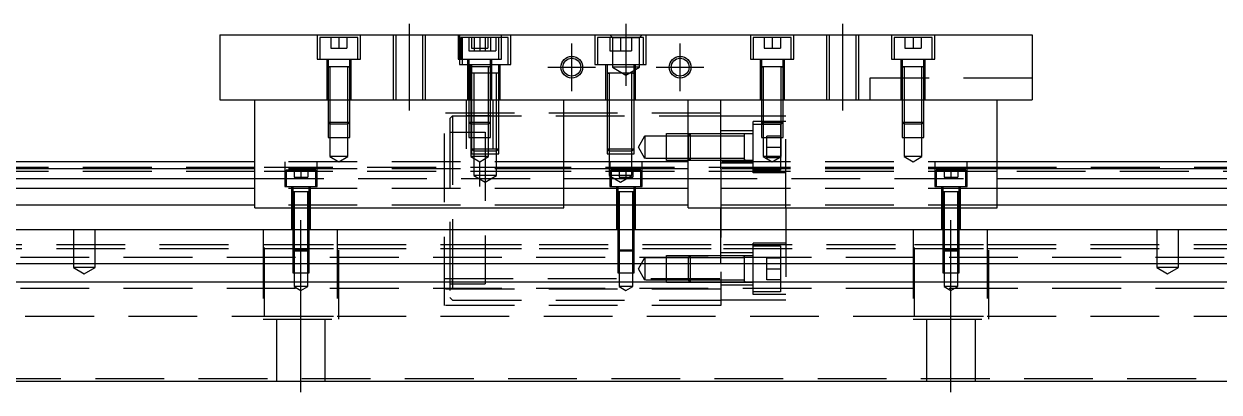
# Model space of a CAD drawing. Extents: x -12 to 853, y -279 to 102.
# Drawn here: x 208.9 to 429.5, y -239 to -171 of the extents above; entities that cross this region are included whole.
import ezdxf

# ---------------------------------------------------------------- set-up
doc = ezdxf.new("R2010")
doc.units = 0
doc.linetypes.add('CENTER', pattern=[50.8, 31.75, -6.35, 6.35, -6.35])
doc.linetypes.add('DASHED', pattern=[19.05, 12.7, -6.35])
doc.layers.get('0').update_dxf_attribs({"linetype": 'CONTINUOUS'})
doc.layers.add('CENTER', color=1, linetype='CENTER')

msp = doc.modelspace()

# ---------------------------------------------------------------- linework, layer by layer
at = {"color": 7, "linetype": 'CONTINUOUS'}
for p, q in [((245, -172.99), (395, -172.99)), ((245, -172.99), (245, -184.99)), ((395, -172.99), (395, -184.99)), ((245, -184.99), (395, -184.99)), ((251.5, -204.99), (251.5, -184.99)), ((308.5, -204.99), (308.5, -184.99)), ((331.5, -204.99), (331.5, -184.99)), ((388.5, -204.99), (388.5, -184.99)), ((251.5, -196.49), (0, -196.49)), ((251.5, -197.742272), (0, -197.742272)), ((331.5, -196.49), (308.5, -196.49)), ((331.5, -197.742272), (308.5, -197.742272)), ((640, -196.49), (388.5, -196.49)), ((640, -197.742272), (388.5, -197.742272)), ((0, -199.51668), (251.5, -199.51668)), ((308.5, -199.51668), (331.5, -199.51668)), ((388.5, -199.51668), (640, -199.51668)), ((251.5, -201.413076), (0, -201.413076)), ((331.5, -201.413076), (308.5, -201.413076)), ((640, -201.413076), (388.5, -201.413076)), ((251.5, -204.467372), (0, -204.467372)), ((251.5, -204.99), (308.5, -204.99)), ((331.5, -204.467372), (308.5, -204.467372)), ((331.5, -204.99), (388.5, -204.99)), ((640, -204.467372), (388.5, -204.467372)), ((0, -208.99), (640, -208.99)), ((640, -215.29), (0, -215.29)), ((640, -218.69), (0, -218.69)), ((0, -236.99), (640, -236.99))]:
    msp.add_line(p, q, dxfattribs=at)
at = {"color": 3, "linetype": 'DASHED'}
for p, q in [((263, -172.99), (263, -177.49)), ((270.5, -173.49), (263.5, -173.49)), ((263.5, -173.49), (263.5, -177.49)), ((265.5, -173.49), (265.5, -175.49)), ((267, -173.49), (267, -175.49)), ((268.5, -173.49), (268.5, -175.49)), ((270.5, -177.49), (270.5, -173.49)), ((271, -177.49), (271, -172.99)), ((277.000006, -172.99), (277.000006, -184.99)), ((277.5, -172.99), (277.5, -184.99)), ((282.5, -184.99), (282.5, -172.99)), ((282.999994, -184.99), (282.999994, -172.99)), ((289, -172.99), (289, -177.49)), ((289.25, -172.99), (289.25, -178.49)), ((296.5, -173.49), (289.5, -173.49)), ((289.5, -173.49), (289.5, -177.49)), ((298.25, -173.49), (289.75, -173.49)), ((289.75, -173.49), (289.75, -178.49)), ((291, -173.49), (291, -175.99)), ((291.5, -173.49), (291.5, -175.49)), ((292, -173.49), (292, -175.99)), ((293, -173.49), (293, -175.49)), ((294, -173.49), (294, -175.99)), ((294.5, -173.49), (294.5, -175.49)), ((295, -173.49), (295, -175.99)), ((296, -173.49), (296, -175.99)), ((296.5, -177.49), (296.5, -173.49)), ((297, -177.49), (297, -172.99)), ((298.25, -178.49), (298.25, -173.49)), ((298.75, -178.49), (298.75, -172.99)), ((314.25, -172.99), (314.25, -178.49)), ((323.25, -173.49), (314.75, -173.49)), ((314.75, -173.49), (314.75, -178.49)), ((317.5, -173.49), (317, -172.99)), ((317, -173.49), (317, -175.99)), ((317.5, -173.49), (317.5, -178.99)), ((317.5, -173.49), (322.5, -173.49)), ((319, -173.49), (319, -175.99)), ((320, -173.49), (320, -175.99)), ((321, -173.49), (321, -175.99)), ((322.5, -173.49), (323, -172.99)), ((322.5, -178.99), (322.5, -173.49)), ((323.25, -178.49), (323.25, -173.49)), ((323.75, -178.49), (323.75, -172.99)), ((343, -172.99), (343, -177.49)), ((350.5, -173.49), (343.5, -173.49)), ((343.5, -173.49), (343.5, -177.49)), ((345.5, -173.49), (345.5, -175.49)), ((347, -173.49), (347, -175.49)), ((348.5, -173.49), (348.5, -175.49)), ((350.5, -177.49), (350.5, -173.49)), ((351, -177.49), (351, -172.99)), ((357.000006, -172.99), (357.000006, -184.99)), ((357.5, -172.99), (357.5, -184.99)), ((362.5, -184.99), (362.5, -172.99)), ((362.999994, -184.99), (362.999994, -172.99)), ((369, -172.99), (369, -177.49)), ((376.5, -173.49), (369.5, -173.49)), ((369.5, -173.49), (369.5, -177.49)), ((371.5, -173.49), (371.5, -175.49)), ((373, -173.49), (373, -175.49)), ((374.5, -173.49), (374.5, -175.49)), ((376.5, -177.49), (376.5, -173.49)), ((377, -177.49), (377, -172.99)), ((265.5, -175.49), (267, -175.49)), ((267, -175.49), (268.5, -175.49)), ((291, -175.99), (293, -175.99)), ((291.5, -175.49), (293, -175.49)), ((292, -175.99), (294, -175.99)), ((293, -175.49), (294.5, -175.49)), ((293, -175.49), (293, -175.99)), ((293, -175.99), (295, -175.99)), ((294, -175.99), (296, -175.99)), ((317, -175.99), (319, -175.99)), ((319, -175.99), (321, -175.99)), ((345.5, -175.49), (347, -175.49)), ((347, -175.49), (348.5, -175.49)), ((371.5, -175.49), (373, -175.49)), ((373, -175.49), (374.5, -175.49)), ((263, -177.49), (271, -177.49)), ((264.75, -177.49), (264.75, -184.99)), ((265, -177.49), (265, -178.89)), ((269, -178.89), (269, -177.49)), ((269.25, -184.99), (269.25, -177.49)), ((289, -177.49), (297, -177.49)), ((289.25, -178.49), (298.75, -178.49)), ((290.75, -177.49), (290.75, -184.99)), ((291, -177.49), (291, -178.89)), ((291.25, -178.49), (291.25, -184.99)), ((291.5, -178.49), (291.5, -180.09)), ((295, -178.89), (295, -177.49)), ((295.25, -184.99), (295.25, -177.49)), ((296.5, -180.09), (296.5, -178.49)), ((296.75, -184.99), (296.75, -178.49)), ((314.25, -178.49), (323.75, -178.49)), ((316.25, -178.49), (316.25, -184.99)), ((316.5, -178.49), (316.5, -180.09)), ((321.5, -180.09), (321.5, -178.49)), ((321.75, -184.99), (321.75, -178.49)), ((343, -177.49), (351, -177.49)), ((344.75, -177.49), (344.75, -184.99)), ((345, -177.49), (345, -178.89)), ((349, -178.89), (349, -177.49)), ((349.25, -184.99), (349.25, -177.49)), ((369, -177.49), (377, -177.49)), ((370.75, -177.49), (370.75, -184.99)), ((371, -177.49), (371, -178.89)), ((375, -178.89), (375, -177.49)), ((375.25, -184.99), (375.25, -177.49)), ((265, -178.885), (265, -178.89)), ((265, -178.89), (265.216462, -178.89)), ((265.216708, -178.89), (265, -178.89)), ((265, -178.89), (265, -178.895)), ((265, -178.89), (265, -184.99)), ((268.783332, -178.89), (265.216708, -178.89)), ((265.35, -178.89), (265.35, -184.99)), ((268.65, -184.99), (268.65, -178.89)), ((269, -178.89), (268.783332, -178.89)), ((268.783538, -178.89), (269, -178.89)), ((269, -178.89), (269, -178.885)), ((269, -178.895), (269, -178.89)), ((269, -184.99), (269, -178.89)), ((291, -178.885), (291, -178.89)), ((291, -178.89), (291.216462, -178.89)), ((291.216708, -178.89), (291, -178.89)), ((291, -178.89), (291, -184.99)), ((291, -178.89), (291, -178.895)), ((294.783332, -178.89), (291.216708, -178.89)), ((291.35, -178.89), (291.35, -184.99)), ((291.757468, -180.09), (291.5, -180.09)), ((291.5, -180.09), (291.5, -184.99)), ((291.999654, -180.09), (291.757468, -180.09)), ((291.9, -180.09), (291.9, -184.99)), ((292.349616, -180.09), (291.999654, -180.09)), ((295.650424, -180.09), (292.349616, -180.09)), ((294.65, -184.99), (294.65, -178.89)), ((295, -178.89), (294.783332, -178.89)), ((294.783538, -178.89), (295, -178.89)), ((295, -178.89), (295, -178.885)), ((295, -184.99), (295, -178.89)), ((295, -178.895), (295, -178.89)), ((296.000386, -180.09), (295.650424, -180.09)), ((296.242552, -180.09), (296.000386, -180.09)), ((296.1, -184.99), (296.1, -180.09)), ((296.5, -180.09), (296.242552, -180.09)), ((296.5, -184.99), (296.5, -180.09)), ((316.5, -180.085), (316.5, -180.09)), ((316.5, -180.09), (316.757448, -180.09)), ((316.757468, -180.09), (316.5, -180.09)), ((316.5, -180.09), (316.5, -184.99)), ((316.5, -180.09), (316.5, -180.095)), ((321.242552, -180.09), (316.757468, -180.09)), ((316.9, -180.09), (316.9, -184.99)), ((322.5, -178.99), (317.5, -178.99)), ((317.5, -178.99), (320, -180.433376)), ((320, -180.433376), (322.5, -178.99)), ((320.5, -180.09), (320.5, -180.085)), ((320.5, -180.095), (320.5, -180.09)), ((321.1, -184.99), (321.1, -180.09)), ((321.5, -180.09), (321.242552, -180.09)), ((321.242602, -180.09), (321.5, -180.09)), ((321.5, -184.99), (321.5, -180.09)), ((345, -178.885), (345, -178.89)), ((345, -178.89), (345.216462, -178.89)), ((345.216708, -178.89), (345, -178.89)), ((345, -178.89), (345, -178.895)), ((345, -178.89), (345, -184.99)), ((348.783332, -178.89), (345.216708, -178.89)), ((345.35, -178.89), (345.35, -184.99)), ((348.65, -184.99), (348.65, -178.89)), ((349, -178.89), (348.783332, -178.89)), ((348.783538, -178.89), (349, -178.89)), ((349, -178.89), (349, -178.885)), ((349, -178.895), (349, -178.89)), ((349, -184.99), (349, -178.89)), ((371, -178.885), (371, -178.89)), ((371, -178.89), (371.216462, -178.89)), ((371.216708, -178.89), (371, -178.89)), ((371, -178.89), (371, -178.895)), ((371, -178.89), (371, -184.99)), ((374.783332, -178.89), (371.216708, -178.89)), ((371.35, -178.89), (371.35, -184.99)), ((374.65, -184.99), (374.65, -178.89)), ((375, -178.89), (374.783332, -178.89)), ((374.783538, -178.89), (375, -178.89)), ((375, -178.89), (375, -178.885)), ((375, -178.895), (375, -178.89)), ((375, -184.99), (375, -178.89)), ((375, -180.99), (365, -180.99)), ((365, -180.99), (365, -184.99)), ((395, -180.99), (375, -180.99)), ((265, -184.99), (265, -189.14)), ((265.000006, -184.99), (265.000006, -189.140006)), ((265.35, -184.99), (265.35, -189.49)), ((268.65, -189.49), (268.65, -184.99)), ((268.999994, -189.140006), (268.999994, -184.99)), ((269, -189.14), (269, -184.99)), ((286.5, -222.99), (286.5, -184.99)), ((290.500006, -184.99), (290.500002, -194.09)), ((291, -184.99), (291, -189.14)), ((291.000006, -184.99), (291.000002, -189.14)), ((291.35, -184.99), (291.35, -189.49)), ((291.5, -184.99), (291.5, -194.09)), ((291.9, -184.99), (291.9, -194.49)), ((294.65, -189.49), (294.65, -184.99)), ((294.999998, -189.14), (294.999994, -184.99)), ((295, -189.14), (295, -184.99)), ((295.499998, -194.09), (295.499994, -184.99)), ((296.1, -194.49), (296.1, -184.99)), ((296.5, -194.09), (296.5, -184.99)), ((316.5, -184.99), (316.5, -194.09)), ((316.500006, -184.99), (316.500002, -194.09)), ((316.9, -184.99), (316.9, -194.49)), ((321.1, -194.49), (321.1, -184.99)), ((321.499998, -194.09), (321.499994, -184.99)), ((321.5, -194.09), (321.5, -184.99)), ((337.5, -197.742272), (337.5, -184.99)), ((345, -184.99), (345, -189.14)), ((345.000006, -184.99), (345.000002, -189.14)), ((345.35, -184.99), (345.35, -189.49)), ((348.65, -189.49), (348.65, -184.99)), ((348.999998, -189.14), (348.999994, -184.99)), ((349, -189.14), (349, -184.99)), ((371, -184.99), (371, -189.14)), ((371.000006, -184.99), (371.000002, -189.14)), ((371.35, -184.99), (371.35, -189.49)), ((374.65, -189.49), (374.65, -184.99)), ((374.999998, -189.14), (374.999994, -184.99)), ((375, -189.14), (375, -184.99)), ((337.5, -187.49), (286.5, -187.49)), ((265, -189.14), (269, -189.14)), ((265, -189.14), (265.35, -189.49)), ((265.000006, -189.140006), (265.000006, -191.99)), ((268.65, -189.49), (265.35, -189.49)), ((265.35, -189.49), (265.35, -191.99)), ((268.65, -189.49), (269, -189.14)), ((268.65, -191.99), (268.65, -189.49)), ((268.999994, -191.99), (268.999994, -189.140006)), ((287.5, -188.49), (288, -187.99)), ((287.5, -188.49), (287.5, -221.49)), ((288, -187.99), (337.5, -187.99)), ((288, -187.99), (288, -221.99)), ((290.9, -187.99), (290.5, -187.99)), ((295.1, -187.99), (290.9, -187.99)), ((291, -189.14), (295, -189.14)), ((291, -189.14), (291.35, -189.49)), ((291.000002, -189.14), (291.000006, -191.99)), ((294.65, -189.49), (291.35, -189.49)), ((291.35, -189.49), (291.35, -191.99)), ((294.65, -189.49), (295, -189.14)), ((294.65, -191.99), (294.65, -189.49)), ((294.999994, -191.99), (294.999998, -189.14)), ((337.5, -187.99), (349.5, -187.99)), ((343.5, -198.490001), (343.5, -188.990001)), ((349.5, -188.990001), (343.5, -188.990001)), ((343.5, -189.49), (348.5, -189.49)), ((345, -189.14), (349, -189.14)), ((345, -189.14), (345.35, -189.49)), ((345.000002, -189.14), (345.000006, -191.99)), ((348.65, -189.49), (345.35, -189.49)), ((345.35, -189.49), (345.35, -191.99)), ((348.5, -189.49), (348.5, -197.99)), ((348.65, -189.49), (349, -189.14)), ((348.65, -191.99), (348.65, -189.49)), ((348.999994, -191.99), (348.999998, -189.14)), ((349.5, -204.99), (349.5, -187.99)), ((371, -189.14), (375, -189.14)), ((371, -189.14), (371.35, -189.49)), ((371.000002, -189.14), (371.000006, -191.99)), ((374.65, -189.49), (371.35, -189.49)), ((371.35, -189.49), (371.35, -191.99)), ((374.65, -189.49), (375, -189.14)), ((374.65, -191.99), (374.65, -189.49)), ((374.999994, -191.99), (374.999998, -189.14)), ((287.5, -190.99), (294, -190.99)), ((294, -190.99), (294, -218.99)), ((322.287565, -193.74), (323.500001, -191.64)), ((323.500001, -191.64), (323.500001, -195.84)), ((323.500001, -191.64), (329.4, -191.64)), ((327.5, -196.239995), (327.5, -191.240004)), ((327.5, -191.240004), (332.4, -191.240004)), ((329.4, -191.64), (332, -191.64)), ((331.499979, -191.64), (331.899979, -191.24)), ((331.499979, -191.64), (331.499979, -195.84)), ((331.899979, -196.24), (331.899979, -191.24)), ((332, -191.64), (341.9, -191.640001)), ((332.4, -191.240004), (343.5, -191.240004)), ((343.5, -190.740001), (337.5, -190.740001)), ((341.9, -196.24), (341.9, -191.24)), ((346, -195.74), (346, -191.74)), ((348.5, -191.74), (346, -191.74)), ((265.000006, -191.99), (268.999994, -191.99)), ((265.35, -191.99), (265.35, -195.49)), ((268.65, -195.49), (268.65, -191.99)), ((291.000006, -191.99), (294.999994, -191.99)), ((291.35, -191.99), (291.35, -195.49)), ((291.5, -194.09), (296.5, -194.09)), ((291.5, -194.09), (291.9, -194.49)), ((291.500002, -194.09), (291.500006, -194.99)), ((294.65, -195.49), (294.65, -191.99)), ((296.1, -194.49), (296.5, -194.09)), ((296.499994, -194.99), (296.499998, -194.09)), ((316.5, -194.09), (321.5, -194.09)), ((316.5, -194.09), (316.9, -194.49)), ((316.500002, -194.09), (316.500006, -194.99)), ((321.1, -194.49), (321.5, -194.09)), ((321.499994, -194.99), (321.499998, -194.09)), ((323.500001, -195.84), (322.287565, -193.74)), ((345.000006, -191.99), (348.999994, -191.99)), ((345.35, -191.99), (345.35, -195.49)), ((346, -193.74), (348.5, -193.74)), ((348.65, -195.49), (348.65, -191.99)), ((371.000006, -191.99), (374.999994, -191.99)), ((371.35, -191.99), (371.35, -195.49)), ((374.65, -195.49), (374.65, -191.99)), ((268.65, -195.49), (265.35, -195.49)), ((265.35, -195.49), (267, -196.442628)), ((267, -196.442628), (268.65, -195.49)), ((294.65, -195.49), (291.35, -195.49)), ((291.35, -195.49), (293, -196.442628)), ((291.500006, -194.99), (296.499994, -194.99)), ((296.1, -194.49), (291.9, -194.49)), ((291.9, -194.49), (291.9, -194.99)), ((291.9, -194.99), (291.9, -198.99)), ((293, -196.442628), (294.65, -195.49)), ((296.1, -194.99), (296.1, -194.49)), ((296.1, -198.99), (296.1, -194.99)), ((316.500006, -194.99), (321.499994, -194.99)), ((321.1, -194.49), (316.9, -194.49)), ((316.9, -194.49), (316.9, -194.99)), ((316.9, -194.99), (316.9, -198.99)), ((321.1, -194.99), (321.1, -194.49)), ((321.1, -198.99), (321.1, -194.99)), ((329.4, -195.84), (323.66115, -195.84)), ((332.4, -196.239994), (327.5, -196.239994)), ((332, -195.84), (329.4, -195.84)), ((331.899979, -196.24), (331.499979, -195.84)), ((341.9, -195.84), (332, -195.84)), ((343.5, -196.239994), (332.4, -196.239994)), ((341.9, -195.982602), (341.9, -196.24)), ((348.65, -195.49), (345.35, -195.49)), ((345.35, -195.49), (347, -196.442628)), ((348.5, -195.74), (346, -195.74)), ((347, -196.442628), (348.65, -195.49)), ((374.65, -195.49), (371.35, -195.49)), ((371.35, -195.49), (373, -196.442628)), ((373, -196.442628), (374.65, -195.49)), ((251.5, -197.49), (40.5, -197.49)), ((251.5, -198.24), (82.75, -198.24)), ((308.5, -196.49), (251.5, -196.49)), ((304, -197.49), (251.5, -197.49)), ((308.5, -197.742272), (251.5, -197.742272)), ((304, -198.24), (251.5, -198.24)), ((257, -196.49), (257, -200.99)), ((262.75, -197.99), (257.25, -197.99)), ((257.25, -197.99), (257.25, -200.99)), ((258.75, -197.99), (258.75, -199.29)), ((260, -197.99), (260, -199.29)), ((261.25, -197.99), (261.25, -199.29)), ((262.75, -200.99), (262.75, -197.99)), ((263, -200.99), (263, -196.49)), ((293, -200.99), (293, -196.49)), ((348, -197.49), (304, -197.49)), ((348, -198.24), (304, -198.24)), ((317, -196.49), (317, -200.99)), ((322.75, -197.99), (317.25, -197.99)), ((317.25, -197.99), (317.25, -200.99)), ((318.75, -197.99), (318.75, -199.29)), ((320, -197.99), (320, -199.29)), ((321.25, -197.99), (321.25, -199.29)), ((322.75, -200.99), (322.75, -197.99)), ((323, -200.99), (323, -196.49)), ((388.5, -196.49), (331.5, -196.49)), ((388.5, -197.742272), (331.5, -197.742272)), ((343.5, -196.740001), (337.5, -196.740001)), ((337.5, -197.742272), (337.5, -221.99)), ((348.5, -197.99), (343.5, -197.99)), ((349.5, -198.490001), (343.5, -198.490001)), ((388.5, -197.49), (348, -197.49)), ((388.5, -198.24), (348, -198.24)), ((377, -196.49), (377, -200.99)), ((382.75, -197.99), (377.25, -197.99)), ((377.25, -197.99), (377.25, -200.99)), ((378.75, -197.99), (378.75, -199.29)), ((380, -197.99), (380, -199.29)), ((381.25, -197.99), (381.25, -199.29)), ((382.75, -200.99), (382.75, -197.99)), ((383, -200.99), (383, -196.49)), ((590, -197.49), (388.5, -197.49)), ((557.25, -198.24), (388.5, -198.24)), ((251.5, -199.51668), (308.5, -199.51668)), ((258.75, -199.29), (260, -199.29)), ((260, -199.29), (261.25, -199.29)), ((296.1, -198.99), (291.9, -198.99)), ((291.9, -198.99), (294, -200.202436)), ((294, -200.202436), (296.1, -198.99)), ((321.1, -198.99), (316.9, -198.99)), ((316.9, -198.99), (319, -200.202436)), ((318.75, -199.29), (320, -199.29)), ((319, -200.202436), (321.1, -198.99)), ((320, -199.29), (321.25, -199.29)), ((331.5, -199.51668), (388.5, -199.51668)), ((378.75, -199.29), (380, -199.29)), ((380, -199.29), (381.25, -199.29)), ((308.5, -201.413076), (251.5, -201.413076)), ((257, -200.99), (263, -200.99)), ((258.25, -200.99), (258.25, -208.99)), ((258.5, -200.99), (258.5, -201.99)), ((258.5, -201.985), (258.5, -201.99)), ((258.624678, -201.99), (258.5, -201.99)), ((258.5, -201.99), (258.5, -208.99)), ((258.5, -201.99), (258.5, -201.995)), ((259.998804, -201.99), (258.624678, -201.99)), ((258.75, -201.99), (258.75, -208.99)), ((261.37533, -201.99), (259.998804, -201.99)), ((261.25, -208.99), (261.25, -201.99)), ((261.5, -201.99), (261.37533, -201.99)), ((261.5, -201.99), (261.5, -200.99)), ((261.5, -201.99), (261.5, -201.985)), ((261.5, -208.99), (261.5, -201.99)), ((261.5, -201.995), (261.5, -201.99)), ((261.75, -208.99), (261.75, -200.99)), ((317, -200.99), (323, -200.99)), ((318.25, -200.99), (318.25, -208.99)), ((318.5, -200.99), (318.5, -201.99)), ((318.5, -201.985), (318.5, -201.99)), ((318.624678, -201.99), (318.5, -201.99)), ((318.5, -201.99), (318.5, -208.99)), ((318.5, -201.99), (318.5, -201.995)), ((319.998804, -201.99), (318.624678, -201.99)), ((318.75, -201.99), (318.75, -208.99)), ((321.37533, -201.99), (319.998804, -201.99)), ((321.25, -208.99), (321.25, -201.99)), ((321.5, -201.99), (321.37533, -201.99)), ((321.5, -201.99), (321.5, -200.99)), ((321.5, -201.99), (321.5, -201.985)), ((321.5, -208.99), (321.5, -201.99)), ((321.5, -201.995), (321.5, -201.99)), ((321.75, -208.99), (321.75, -200.99)), ((388.5, -201.413076), (331.5, -201.413076)), ((377, -200.99), (383, -200.99)), ((378.25, -200.99), (378.25, -208.99)), ((378.5, -200.99), (378.5, -201.99)), ((378.5, -201.985), (378.5, -201.99)), ((378.624678, -201.99), (378.5, -201.99)), ((378.5, -201.99), (378.5, -208.99)), ((378.5, -201.99), (378.5, -201.995)), ((379.998804, -201.99), (378.624678, -201.99)), ((378.75, -201.99), (378.75, -208.99)), ((381.37533, -201.99), (379.998804, -201.99)), ((381.25, -208.99), (381.25, -201.99)), ((381.5, -201.99), (381.37533, -201.99)), ((381.5, -201.99), (381.5, -200.99)), ((381.5, -201.99), (381.5, -201.985)), ((381.5, -208.99), (381.5, -201.99)), ((381.5, -201.995), (381.5, -201.99)), ((381.75, -208.99), (381.75, -200.99)), ((308.5, -204.467372), (251.5, -204.467372)), ((388.5, -204.467372), (331.5, -204.467372)), ((337.5, -208.99), (337.5, -204.99)), ((349.5, -204.99), (349.5, -221.99)), ((218, -208.99), (218, -215.99)), ((222, -215.99), (222, -208.99)), ((253, -208.99), (253, -225.49)), ((253.291796, -224.99), (253.291796, -208.99)), ((258.5, -208.99), (258.5, -212.74)), ((258.500006, -208.99), (258.500002, -212.74)), ((258.75, -208.99), (258.75, -212.99)), ((261.25, -212.99), (261.25, -208.99)), ((261.499998, -212.74), (261.499994, -208.99)), ((261.5, -212.74), (261.5, -208.99)), ((266.708204, -208.99), (266.708204, -224.99)), ((267, -225.49), (267, -208.99)), ((318.5, -208.99), (318.5, -212.74)), ((318.500006, -208.99), (318.500002, -212.74)), ((318.75, -208.99), (318.75, -212.99)), ((321.25, -212.99), (321.25, -208.99)), ((321.499998, -212.74), (321.499994, -208.99)), ((321.5, -212.74), (321.5, -208.99)), ((337.5, -215.29), (337.5, -208.99)), ((373, -208.99), (373, -225.49)), ((373.291796, -224.99), (373.291796, -208.99)), ((378.5, -208.99), (378.5, -212.74)), ((378.500006, -208.99), (378.500002, -212.74)), ((378.75, -208.99), (378.75, -212.99)), ((381.25, -212.99), (381.25, -208.99)), ((381.499998, -212.74), (381.499994, -208.99)), ((381.5, -212.74), (381.5, -208.99)), ((386.708204, -208.99), (386.708204, -224.99)), ((387, -225.49), (387, -208.99)), ((418, -208.99), (418, -215.99)), ((422, -215.99), (422, -208.99)), ((81.5, -211.74), (253.291796, -211.74)), ((253.291796, -211.74), (266.708204, -211.74)), ((266.708204, -211.74), (288, -211.74)), ((288, -211.74), (304, -211.74)), ((304, -211.74), (338, -211.74)), ((338, -211.74), (373.291796, -211.74)), ((343.5, -220.990001), (343.5, -211.490001)), ((349.5, -211.490001), (343.5, -211.490001)), ((373.291796, -211.74), (386.708204, -211.74)), ((386.708204, -211.74), (558.5, -211.74)), ((81.5, -212.49), (253.291796, -212.49)), ((253.291796, -212.49), (266.708204, -212.49)), ((258.5, -212.74), (261.5, -212.74)), ((258.5, -212.74), (258.75, -212.99)), ((258.500002, -212.74), (258.500006, -215.29)), ((261.25, -212.99), (258.75, -212.99)), ((258.75, -212.99), (258.75, -216.99)), ((261.25, -212.99), (261.5, -212.74)), ((261.25, -216.99), (261.25, -212.99)), ((261.499994, -215.29), (261.499998, -212.74)), ((266.708204, -212.49), (288, -212.49)), ((288, -212.49), (304, -212.49)), ((304, -212.489994), (338, -212.489994)), ((304, -212.49), (338, -212.49)), ((318.5, -212.74), (321.5, -212.74)), ((318.5, -212.74), (318.75, -212.99)), ((318.500002, -212.74), (318.500006, -215.29)), ((321.25, -212.99), (318.75, -212.99)), ((318.75, -212.99), (318.75, -216.99)), ((321.25, -212.99), (321.5, -212.74)), ((321.25, -216.99), (321.25, -212.99)), ((321.499994, -215.29), (321.499998, -212.74)), ((327.5, -218.739995), (327.5, -213.740004)), ((327.5, -213.740004), (332.4, -213.740004)), ((331.499979, -214.14), (331.899979, -213.74)), ((331.899979, -218.74), (331.899979, -213.74)), ((332.4, -213.740004), (343.5, -213.740004)), ((343.5, -213.240001), (337.5, -213.240001)), ((338, -212.49), (373.291796, -212.49)), ((341.9, -218.74), (341.9, -213.74)), ((343.5, -211.99), (348.5, -211.99)), ((348.5, -211.99), (348.5, -220.49)), ((373.291796, -212.49), (386.708204, -212.49)), ((378.5, -212.74), (381.5, -212.74)), ((378.5, -212.74), (378.75, -212.99)), ((378.500002, -212.74), (378.500006, -215.29)), ((381.25, -212.99), (378.75, -212.99)), ((378.75, -212.99), (378.75, -216.99)), ((381.25, -212.99), (381.5, -212.74)), ((381.25, -216.99), (381.25, -212.99)), ((381.499994, -215.29), (381.499998, -212.74)), ((386.708204, -212.49), (558.5, -212.49)), ((640, -214.14), (0, -214.14)), ((222, -215.99), (218, -215.99)), ((218, -215.99), (220, -217.1447)), ((220, -217.1447), (222, -215.99)), ((258.500006, -215.29), (258.500006, -216.99)), ((261.499994, -216.99), (261.499994, -215.29)), ((318.500006, -215.29), (318.500006, -216.99)), ((321.499994, -216.99), (321.499994, -215.29)), ((322.287565, -216.24), (323.500001, -214.14)), ((323.500001, -214.14), (323.500001, -218.34)), ((323.500001, -214.14), (329.4, -214.14)), ((329.4, -214.14), (332, -214.14)), ((331.499979, -214.14), (331.499979, -218.34)), ((332, -214.14), (341.9, -214.140001)), ((346, -218.24), (346, -214.24)), ((348.5, -214.24), (346, -214.24)), ((348.500006, -215.29), (348.500006, -216.99)), ((348.500006, -215.29), (348.500006, -216.99)), ((378.500006, -215.29), (378.500006, -216.99)), ((381.499994, -216.99), (381.499994, -215.29)), ((422, -215.99), (418, -215.99)), ((418, -215.99), (420, -217.1447)), ((420, -217.1447), (422, -215.99)), ((258.500006, -216.99), (261.499994, -216.99)), ((258.75, -216.99), (258.75, -219.49)), ((261.25, -219.49), (261.25, -216.99)), ((286.5, -217.99), (337.5, -217.99)), ((288, -218.69), (288, -217.99)), ((318.500006, -216.99), (321.499994, -216.99)), ((318.75, -216.99), (318.75, -219.49)), ((321.25, -219.49), (321.25, -216.99)), ((323.500001, -218.34), (322.287565, -216.24)), ((329.4, -218.34), (323.66115, -218.34)), ((332, -218.34), (329.4, -218.34)), ((331.899979, -218.74), (331.499979, -218.34)), ((341.9, -218.34), (332, -218.34)), ((346, -216.24), (348.5, -216.24)), ((348.5, -218.24), (346, -218.24)), ((378.500006, -216.99), (381.499994, -216.99)), ((378.75, -216.99), (378.75, -219.49)), ((381.25, -219.49), (381.25, -216.99)), ((640, -219.84), (0, -219.84)), ((261.25, -219.49), (258.75, -219.49)), ((258.75, -219.49), (260, -220.211688)), ((260, -220.211688), (261.25, -219.49)), ((337.5, -219.998332), (286.5, -219.998332)), ((287.5, -218.99), (294, -218.99)), ((321.25, -219.49), (318.75, -219.49)), ((318.75, -219.49), (320, -220.211688)), ((320, -220.211688), (321.25, -219.49)), ((332.4, -218.739994), (327.5, -218.739994)), ((343.5, -218.739994), (332.4, -218.739994)), ((337.5, -218.69), (337.5, -222.99)), ((343.5, -219.240001), (337.5, -219.240001)), ((341.9, -218.482602), (341.9, -218.74)), ((348.5, -220.49), (343.5, -220.49)), ((381.25, -219.49), (378.75, -219.49)), ((378.75, -219.49), (380, -220.211688)), ((380, -220.211688), (381.25, -219.49)), ((288, -221.99), (287.5, -221.49)), ((288, -221.99), (337.5, -221.99)), ((349.5, -221.99), (337.5, -221.99)), ((349.5, -220.990001), (343.5, -220.990001)), ((56.708204, -224.99), (253.291796, -224.99)), ((253.291796, -224.99), (266.708204, -224.99)), ((253.291796, -224.99), (266.708204, -224.99)), ((266.708204, -224.99), (373.291796, -224.99)), ((337.5, -222.99), (286.5, -222.99)), ((373.291796, -224.99), (386.708204, -224.99)), ((373.291796, -224.99), (386.708204, -224.99)), ((386.708204, -224.99), (583.291796, -224.99)), ((253, -225.49), (267, -225.49)), ((255.5, -225.49), (255.5, -236.99)), ((264.5, -236.99), (264.5, -225.49)), ((373, -225.49), (387, -225.49)), ((375.5, -225.49), (375.5, -236.99)), ((384.5, -236.99), (384.5, -225.49)), ((12.499994, -236.49), (640, -236.49))]:
    msp.add_line(p, q, dxfattribs=at)
at = {"color": 3, "linetype": 'CONTINUOUS'}
for centre in [(310, -178.99), (330, -178.99)]:
    msp.add_circle(centre, 2, dxfattribs=at)
at = {"color": 7, "linetype": 'CONTINUOUS'}
for centre in [(310, -178.99), (330, -178.99)]:
    msp.add_circle(centre, 1.65, dxfattribs=at)
at = {"layer": 'CENTER', "color": 1, "linetype": 'CENTER'}
for p, q in [((280, -170.99), (280, -186.99)), ((320, -170.99), (320, -182.433376)), ((360, -170.99), (360, -186.99)), ((310, -183.39), (310, -174.59)), ((330, -183.39), (330, -174.59)), ((305.6, -178.99), (314.4, -178.99)), ((325.6, -178.99), (334.4, -178.99)), ((260, -238.99), (260, -206.99)), ((380, -238.99), (380, -206.99))]:
    msp.add_line(p, q, dxfattribs=at)

doc.saveas('drawing.dxf')
